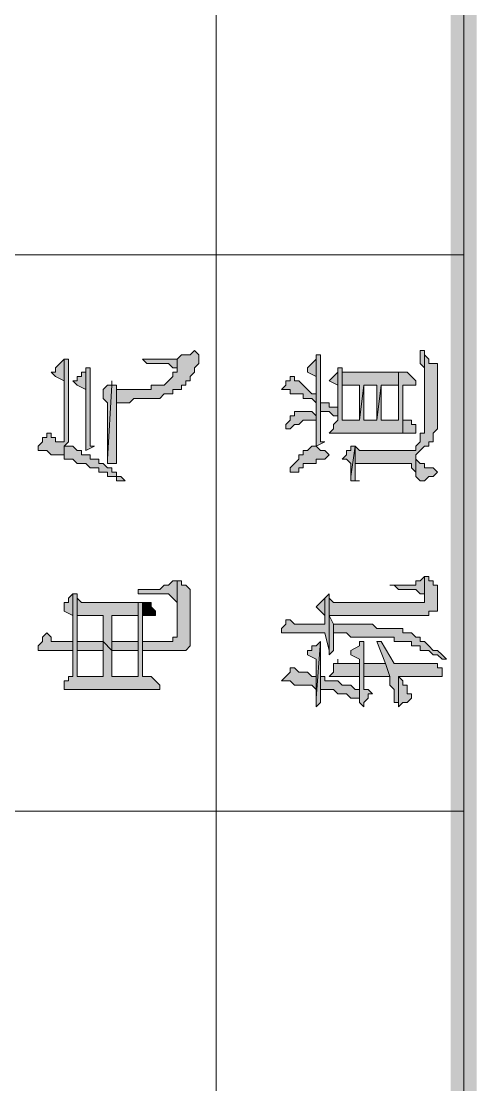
# Model space of a CAD drawing. Header units: millimetres. Extents: x 6 to 291, y 4 to 206.
# Drawn here: x 13.47 to 17.91, y 66.13 to 76.49 of the extents above; entities that cross this region are included whole.
import ezdxf

# ---------------------------------------------------------------- set-up
doc = ezdxf.new("R2010")
doc.units = ezdxf.units.MM
doc.layers.add('C00-00-00', color=7, linetype='Continuous')

msp = doc.modelspace()

# ---------------------------------------------------------------- hatches: boundary and pattern name
at = {"layer": 'C00-00-00'}
h = msp.add_hatch(color=256, dxfattribs=at)
h.dxf.hatch_style = 2
h.paths.add_polyline_path([(17.653, 8.636004), (17.907, 8.89001), (17.653, 201.083336)])
h = msp.add_hatch(color=256, dxfattribs=at)
h.dxf.hatch_style = 2
h.paths.add_polyline_path([(17.907, 8.89001), (17.653, 201.083336), (17.907, 200.787002)])
h = msp.add_hatch(color=256, dxfattribs=at)
h.dxf.hatch_style = 2
h.paths.add_polyline_path([(14.393334, 72.940331), (14.393334, 72.770998), (14.520334, 72.770998), (14.562667, 72.813331), (14.732001, 72.813331), (14.774334, 72.813331), (14.816667, 72.813331), (14.859001, 72.855665), (14.901334, 72.855665), (14.943667, 72.855665), (14.943667, 72.897998), (14.986001, 72.897998), (15.028334, 72.897998), (15.028334, 72.940331), (15.070667, 72.940331), (15.070667, 72.982665), (15.113001, 72.982665), (15.113001, 73.024998), (15.155334, 73.067331), (15.155334, 73.109665), (15.197667, 73.151998), (15.197667, 73.236665), (15.155334, 73.278998), (15.113001, 73.236665), (15.070667, 73.236665), (15.028334, 73.236665), (14.986001, 73.194331), (14.986001, 73.109665), (14.986001, 73.067331), (14.943667, 73.067331), (14.943667, 73.024998), (14.901334, 72.982665), (14.859001, 72.940331), (14.816667, 72.940331), (14.774334, 72.940331), (14.732001, 72.940331), (14.732001, 72.897998), (14.393334, 72.897998)])
h = msp.add_hatch(color=256, dxfattribs=at)
h.dxf.hatch_style = 2
h.paths.add_polyline_path([(16.721667, 72.347667), (16.721667, 72.178334), (17.272, 72.178334), (17.272, 72.136001), (17.314334, 72.093667), (17.314334, 72.263001), (17.356667, 72.305334), (17.399, 72.347667), (17.441334, 72.347667), (17.441334, 72.390001), (17.483667, 72.390001), (17.483667, 72.432334), (17.483667, 72.474667), (17.526, 72.517001), (17.526, 72.601667), (17.526, 72.644001), (17.526, 72.686334), (17.526, 73.152001), (17.483667, 73.152001), (17.441334, 73.152001), (17.441334, 73.194334), (17.399, 73.236667), (17.399, 73.279001), (17.399, 72.474667), (17.356667, 72.474667), (17.356667, 72.390001), (17.314334, 72.347667), (17.314334, 72.305334), (17.272, 72.305334), (16.764, 72.305334)])
h = msp.add_hatch(color=256, dxfattribs=at)
h.dxf.hatch_style = 2
h.paths.add_polyline_path([(17.356666, 73.279006), (17.356666, 73.151995), (17.399001, 73.109669), (17.399001, 72.728668), (17.399001, 73.279006)])
h = msp.add_hatch(color=256, dxfattribs=at)
h.dxf.hatch_style = 2
h.paths.add_polyline_path([(13.631333, 72.305341), (13.673667, 72.305341), (13.716, 72.305341), (13.758333, 72.263008), (13.800667, 72.263008), (13.843, 72.263008), (13.885333, 72.263008), (13.885333, 72.220674), (13.885333, 72.347674), (13.927667, 72.390008), (13.927667, 72.432341), (13.927667, 73.194341), (13.885333, 73.194341), (13.885333, 72.390008), (13.843, 72.390008), (13.800667, 72.390008), (13.800667, 72.432341), (13.758333, 72.432341), (13.758333, 72.474674), (13.716, 72.474674), (13.716, 72.432341), (13.673667, 72.432341), (13.673667, 72.390008), (13.631333, 72.347674)])
h = msp.add_hatch(color=256, dxfattribs=at)
h.dxf.hatch_style = 2
h.paths.add_polyline_path([(13.758333, 73.067342), (13.800667, 73.025009), (13.885333, 72.982675), (13.885333, 72.432342), (13.885333, 73.194342), (13.843, 73.152009), (13.800667, 73.109675), (13.800667, 73.067342)])
h = msp.add_hatch(color=256, dxfattribs=at)
h.dxf.hatch_style = 2
h.paths.add_polyline_path([(14.647334, 73.194337), (14.689667, 73.152004), (14.774334, 73.152004), (14.816667, 73.152004), (14.901334, 73.152004), (14.943667, 73.10967), (14.986, 73.10967), (14.986, 73.194337)])
h = msp.add_hatch(color=256, dxfattribs=at)
h.dxf.hatch_style = 2
h.paths.add_polyline_path([(16.256, 73.109669), (16.256, 73.067335), (16.340666, 73.025002), (16.340666, 72.855669), (16.340666, 73.236669), (16.340666, 73.194335), (16.298333, 73.152002)])
h = msp.add_hatch(color=256, dxfattribs=at)
h.dxf.hatch_style = 2
h.paths.add_polyline_path([(16.340666, 72.347667), (16.425333, 72.390001), (16.382999, 72.390001), (16.382999, 73.194334), (16.382999, 73.236667), (16.340666, 73.236667), (16.340666, 72.855667), (16.340666, 72.390001)])
h = msp.add_hatch(color=256, dxfattribs=at)
h.dxf.hatch_style = 2
h.paths.add_polyline_path([(13.97, 72.982674), (14.012333, 72.94034), (14.097, 72.898007), (14.097, 72.390007), (14.097, 73.109674), (14.097, 73.06734), (14.054666, 73.06734), (14.054666, 73.025007), (14.012333, 73.025007), (14.012333, 72.982674)])
h = msp.add_hatch(color=256, dxfattribs=at)
h.dxf.hatch_style = 2
h.paths.add_polyline_path([(14.097, 72.305341), (14.181666, 72.347674), (14.139333, 72.347674), (14.139333, 73.109674), (14.097, 73.109674), (14.097, 72.347674)])
h = msp.add_hatch(color=256, dxfattribs=at)
h.dxf.hatch_style = 2
h.paths.add_polyline_path([(16.467667, 72.982674), (16.552334, 72.94034), (16.552334, 72.728674), (16.552334, 73.109674), (16.552334, 73.06734), (16.510001, 73.025007)])
h = msp.add_hatch(color=256, dxfattribs=at)
h.dxf.hatch_style = 2
h.paths.add_polyline_path([(16.467667, 72.474662), (17.187334, 72.474662), (17.187334, 72.940329), (17.314334, 72.940329), (17.314334, 72.982662), (17.272001, 73.024995), (17.229667, 73.067329), (17.145001, 73.067329), (17.145001, 72.601662), (16.975667, 72.601662), (16.975667, 72.940329), (16.933334, 72.601662), (16.806334, 72.601662), (16.806334, 72.940329), (16.764001, 72.601662), (16.594667, 72.601662), (16.594667, 72.940329), (16.594667, 73.067329), (16.594667, 73.109662), (16.552334, 73.109662), (16.552334, 72.601662), (16.510001, 72.559329), (16.510001, 72.516995)])
h = msp.add_hatch(color=256, dxfattribs=at)
h.dxf.hatch_style = 2
h.paths.add_polyline_path([(16.594667, 73.067342), (16.594667, 72.940342), (16.764, 72.940342), (16.764, 72.601675), (16.806334, 72.940342), (16.933334, 72.940342), (16.933334, 72.601675), (16.975667, 72.940342), (17.145, 72.940342), (17.145, 72.601675), (17.145, 73.067342), (16.637, 73.067342)])
h = msp.add_hatch(color=256, dxfattribs=at)
h.dxf.hatch_style = 2
h.paths.add_polyline_path([(14.308667, 72.17833), (14.393334, 72.17833), (14.393334, 72.94033), (14.351001, 72.94033), (14.351001, 72.982663), (14.351001, 72.94033), (14.308667, 72.220663)])
h = msp.add_hatch(color=256, dxfattribs=at)
h.dxf.hatch_style = 2
h.paths.add_polyline_path([(16.002, 72.898005), (16.044333, 72.898005), (16.086667, 72.898005), (16.086667, 72.855672), (16.129, 72.855672), (16.171333, 72.855672), (16.213667, 72.855672), (16.213667, 72.813338), (16.256, 72.813338), (16.298333, 72.813338), (16.340667, 72.771005), (16.340667, 72.432338), (16.340667, 72.855672), (16.298333, 72.855672), (16.256, 72.898005), (16.213667, 72.940338), (16.171333, 72.982672), (16.129, 72.982672), (16.129, 73.025005), (16.086667, 73.025005), (16.086667, 72.982672), (16.044333, 72.982672), (16.044333, 72.940338)])
h = msp.add_hatch(color=256, dxfattribs=at)
h.dxf.hatch_style = 2
h.paths.add_polyline_path([(14.266333, 72.813336), (14.308666, 72.771003), (14.308666, 72.22067), (14.350999, 72.940336), (14.308666, 72.940336), (14.266333, 72.898003), (14.266333, 72.85567)])
h = msp.add_hatch(color=256, dxfattribs=at)
h.dxf.hatch_style = 2
h.paths.add_polyline_path([(17.187333, 72.474662), (17.314333, 72.474662), (17.314333, 72.516995), (17.314333, 72.559329), (17.272, 72.559329), (17.272, 72.601662), (17.187333, 72.601662), (17.187333, 72.940329)])
h = msp.add_hatch(color=256, dxfattribs=at)
h.dxf.hatch_style = 2
h.paths.add_polyline_path([(16.382999, 72.77101), (16.382999, 72.686343), (16.425333, 72.686343), (16.467666, 72.686343), (16.509999, 72.64401), (16.552333, 72.64401), (16.552333, 72.601677), (16.552333, 72.728677), (16.509999, 72.728677), (16.467666, 72.728677), (16.467666, 72.77101), (16.425333, 72.77101)])
h = msp.add_hatch(color=256, dxfattribs=at)
h.dxf.hatch_style = 2
h.paths.add_polyline_path([(16.044333, 72.517004), (16.086666, 72.517004), (16.129, 72.559338), (16.171333, 72.559338), (16.213666, 72.601671), (16.256, 72.601671), (16.298333, 72.601671), (16.340666, 72.601671), (16.340666, 72.644004), (16.298333, 72.686338), (16.256, 72.686338), (16.171333, 72.686338), (16.129, 72.686338), (16.129, 72.644004), (16.086666, 72.644004), (16.086666, 72.601671), (16.044333, 72.559338)])
h = msp.add_hatch(color=256, dxfattribs=at)
h.dxf.hatch_style = 2
h.paths.add_polyline_path([(13.885333, 72.220672), (13.927667, 72.220672), (13.97, 72.220672), (14.012333, 72.178339), (14.054667, 72.178339), (14.097, 72.178339), (14.139333, 72.136006), (14.181667, 72.136006), (14.224, 72.136006), (14.224, 72.093672), (14.266333, 72.093672), (14.308667, 72.093672), (14.308667, 72.051339), (14.351, 72.051339), (14.393333, 72.051339), (14.393333, 72.009006), (14.435667, 72.009006), (14.478, 72.009006), (14.435667, 72.051339), (14.393333, 72.051339), (14.393333, 72.093672), (14.351, 72.093672), (14.351, 72.136006), (14.308667, 72.136006), (14.266333, 72.178339), (14.224, 72.178339), (14.224, 72.220672), (14.181667, 72.220672), (14.139333, 72.220672), (14.139333, 72.263006), (14.097, 72.263006), (14.054667, 72.263006), (14.054667, 72.305339), (14.012333, 72.305339), (13.97, 72.347672), (13.927667, 72.347672), (13.885333, 72.347672)])
h = msp.add_hatch(color=256, dxfattribs=at)
h.dxf.hatch_style = 2
h.paths.add_polyline_path([(16.086666, 72.093661), (16.129, 72.093661), (16.171333, 72.093661), (16.171333, 72.135995), (16.213666, 72.135995), (16.213666, 72.178328), (16.256, 72.178328), (16.298333, 72.178328), (16.340666, 72.178328), (16.340666, 72.220661), (16.383, 72.220661), (16.425333, 72.220661), (16.467666, 72.262995), (16.425333, 72.305328), (16.383, 72.305328), (16.340666, 72.347661), (16.298333, 72.347661), (16.256, 72.305328), (16.213666, 72.305328), (16.213666, 72.262995), (16.171333, 72.262995), (16.171333, 72.220661), (16.129, 72.178328), (16.086666, 72.135995)])
h = msp.add_hatch(color=256, dxfattribs=at)
h.dxf.hatch_style = 2
h.paths.add_polyline_path([(16.594667, 72.220672), (16.637, 72.220672), (16.679334, 72.178339), (16.679334, 72.051339), (16.721667, 72.347672), (16.679334, 72.347672), (16.679334, 72.305339), (16.637, 72.305339), (16.637, 72.263006)])
h = msp.add_hatch(color=256, dxfattribs=at)
h.dxf.hatch_style = 2
h.paths.add_polyline_path([(16.679334, 72.009009), (16.764, 72.009009), (16.721667, 72.009009), (16.721667, 72.051342), (16.721667, 72.347675), (16.679334, 72.051342)])
h = msp.add_hatch(color=256, dxfattribs=at)
h.dxf.hatch_style = 2
h.paths.add_polyline_path([(17.314334, 72.093661), (17.314334, 72.051328), (17.356667, 72.008995), (17.399001, 72.008995), (17.441334, 72.051328), (17.483667, 72.051328), (17.526001, 72.093661), (17.483667, 72.135995), (17.441334, 72.135995), (17.399001, 72.135995), (17.399001, 72.178328), (17.356667, 72.178328), (17.314334, 72.220661)])
h = msp.add_hatch(color=256, dxfattribs=at)
h.dxf.hatch_style = 2
h.paths.add_polyline_path([(14.605, 70.950675), (14.605, 70.908342), (14.689667, 70.908342), (14.816667, 70.908342), (14.859, 70.908342), (14.901334, 70.908342), (14.943667, 70.866009), (14.986, 70.823675), (14.986, 70.696675), (14.986, 71.035342), (14.943667, 71.035342), (14.901334, 70.993009), (14.859, 70.993009), (14.816667, 70.950675)])
h = msp.add_hatch(color=256, dxfattribs=at)
h.dxf.hatch_style = 2
h.paths.add_polyline_path([(14.647334, 70.442664), (14.647334, 70.357997), (14.901334, 70.357997), (14.986, 70.357997), (15.028334, 70.357997), (15.070667, 70.357997), (15.113, 70.400331), (15.113, 70.484997), (15.113, 70.527331), (15.113, 70.781331), (15.113, 70.823664), (15.113, 70.908331), (15.113, 70.950664), (15.070667, 70.992997), (15.028334, 70.992997), (15.028334, 71.035331), (14.986, 71.035331), (14.986, 70.484997), (14.943667, 70.484997), (14.943667, 70.442664)])
h = msp.add_hatch(color=256, dxfattribs=at)
h.dxf.hatch_style = 2
h.paths.add_polyline_path([(16.467667, 70.866007), (16.467667, 70.696674), (17.399001, 70.696674), (17.441334, 70.696674), (17.441334, 70.739007), (17.483667, 70.739007), (17.526001, 70.739007), (17.526001, 70.993007), (17.483667, 70.993007), (17.483667, 71.03534), (17.441334, 71.03534), (17.441334, 71.077674), (17.399001, 71.077674), (17.399001, 70.866007), (17.399001, 70.823674), (17.356667, 70.823674), (17.314334, 70.823674), (16.510001, 70.823674)])
h = msp.add_hatch(color=256, dxfattribs=at)
h.dxf.hatch_style = 2
h.paths.add_polyline_path([(17.060334, 70.993002), (17.102667, 70.993002), (17.145001, 70.950669), (17.272001, 70.950669), (17.314334, 70.950669), (17.356667, 70.908335), (17.399001, 70.908335), (17.399001, 70.866002), (17.399001, 71.077669), (17.356667, 71.035335), (17.314334, 71.035335), (17.314334, 70.993002), (17.102667, 70.993002)])
h = msp.add_hatch(color=256, dxfattribs=at)
h.dxf.hatch_style = 2
h.paths.add_polyline_path([(13.885333, 70.738996), (13.97, 70.696663), (13.97, 70.442663), (13.97, 70.908329), (13.927667, 70.865996), (13.927667, 70.823663), (13.885333, 70.823663), (13.885333, 70.781329)])
h = msp.add_hatch(color=256, dxfattribs=at)
h.dxf.hatch_style = 2
h.paths.add_polyline_path([(13.885333, 69.976995), (14.732, 69.976995), (14.774333, 69.976995), (14.816667, 69.976995), (14.816667, 70.019328), (14.774333, 70.061661), (14.732, 70.103995), (14.647333, 70.103995), (14.647333, 70.357995), (14.647333, 70.823661), (14.605, 70.823661), (14.605, 70.103995), (14.351, 70.103995), (14.351, 70.357995), (14.266333, 70.442661), (14.266333, 70.103995), (14.012333, 70.103995), (14.012333, 70.865995), (14.012333, 70.908328), (13.97, 70.908328), (13.97, 70.442661), (13.97, 70.103995), (13.927667, 70.103995), (13.927667, 70.061661), (13.885333, 70.061661), (13.885333, 70.019328)])
h = msp.add_hatch(color=256, dxfattribs=at)
h.dxf.hatch_style = 2
h.paths.add_polyline_path([(16.002, 70.527333), (16.425333, 70.527333), (16.467667, 70.357999), (16.467667, 70.865999), (16.467667, 70.908333), (16.425333, 70.865999), (16.425333, 70.611999), (16.383, 70.611999), (16.298333, 70.611999), (16.256, 70.611999), (16.129, 70.611999), (16.086667, 70.654333), (16.044333, 70.654333), (16.044333, 70.611999), (16.002, 70.569666)])
h = msp.add_hatch(color=256, dxfattribs=at)
h.dxf.hatch_style = 2
h.paths.add_polyline_path([(14.012333, 70.866007), (14.012333, 70.696674), (14.266333, 70.696674), (14.266333, 70.442674), (14.351, 70.358007), (14.351, 70.696674), (14.605, 70.696674), (14.605, 70.104007), (14.605, 70.823674), (14.054666, 70.823674)])
h = msp.add_hatch(color=256, dxfattribs=at)
h.dxf.hatch_style = 2
h.paths.add_polyline_path([(14.647334, 70.823665), (14.647334, 70.696665), (14.732, 70.696665), (14.774334, 70.696665), (14.774334, 70.738998), (14.732, 70.781331), (14.732, 70.823665), (14.689667, 70.823665)])
h = msp.add_hatch(color=256, dxfattribs=at)
h.dxf.hatch_style = 2
h.paths.add_polyline_path([(16.340666, 70.781338), (16.382999, 70.739005), (16.425333, 70.696672), (16.425333, 70.612005), (16.425333, 70.866005), (16.382999, 70.823672)])
h = msp.add_hatch(color=256, dxfattribs=at)
h.dxf.hatch_style = 2
h.paths.add_polyline_path([(16.467667, 70.315669), (16.510001, 70.358002), (16.510001, 70.527336), (16.510001, 70.612002), (16.467667, 70.696669), (16.467667, 70.866002), (16.467667, 70.358002)])
h = msp.add_hatch(color=256, dxfattribs=at)
h.dxf.hatch_style = 2
h.paths.add_polyline_path([(14.351001, 70.357995), (14.605, 70.357995), (14.605, 70.442664), (14.351001, 70.442664), (14.351001, 70.69667)])
h = msp.add_hatch(color=256, dxfattribs=at)
h.dxf.hatch_style = 2
h.paths.add_polyline_path([(16.510001, 70.612001), (16.510001, 70.527334), (16.637001, 70.527334), (16.679334, 70.485001), (16.933334, 70.485001), (16.975667, 70.485001), (17.102667, 70.485001), (17.102667, 70.442668), (17.187334, 70.442668), (17.229667, 70.442668), (17.272001, 70.442668), (17.272001, 70.400334), (17.314334, 70.400334), (17.356667, 70.400334), (17.356667, 70.358001), (17.399001, 70.358001), (17.441334, 70.358001), (17.483667, 70.315668), (17.526001, 70.315668), (17.568334, 70.273334), (17.610667, 70.273334), (17.568334, 70.315668), (17.526001, 70.358001), (17.483667, 70.358001), (17.441334, 70.400334), (17.399001, 70.442668), (17.356667, 70.442668), (17.356667, 70.485001), (17.314334, 70.485001), (17.272001, 70.527334), (17.229667, 70.527334), (17.187334, 70.527334), (17.187334, 70.569668), (17.102667, 70.569668), (17.060334, 70.569668), (16.933334, 70.569668), (16.891001, 70.612001), (16.594667, 70.612001), (16.552334, 70.612001)])
h = msp.add_hatch(color=256, dxfattribs=at)
h.dxf.hatch_style = 2
h.paths.add_polyline_path([(13.631333, 70.357995), (13.97, 70.357995), (13.97, 70.146329), (13.97, 70.442662), (13.758333, 70.442662), (13.758333, 70.484995), (13.716, 70.527329), (13.673667, 70.484995), (13.673667, 70.442662), (13.631333, 70.400329)])
h = msp.add_hatch(color=256, dxfattribs=at)
h.dxf.hatch_style = 2
h.paths.add_polyline_path([(14.012333, 70.442664), (14.012333, 70.357995), (14.266333, 70.357995), (14.266333, 70.104006), (14.266333, 70.442664)])
h = msp.add_hatch(color=256, dxfattribs=at)
h.dxf.hatch_style = 2
h.paths.add_polyline_path([(16.256, 70.357995), (16.256, 70.315662), (16.340666, 70.273329), (16.340666, 69.892329), (16.383, 70.442662), (16.340666, 70.400329), (16.298333, 70.400329), (16.298333, 70.357995)])
h = msp.add_hatch(color=256, dxfattribs=at)
h.dxf.hatch_style = 2
h.paths.add_polyline_path([(16.340666, 69.807674), (16.382999, 69.850007), (16.382999, 70.40034), (16.382999, 70.442674), (16.340666, 69.89234), (16.340666, 69.850007)])
h = msp.add_hatch(color=256, dxfattribs=at)
h.dxf.hatch_style = 2
h.paths.add_polyline_path([(16.679334, 70.315669), (16.764, 70.273336), (16.764, 70.231002), (16.764, 69.850002), (16.806334, 69.807669), (16.806334, 69.850002), (16.848667, 69.892336), (16.848667, 69.934669), (16.891, 69.934669), (16.848667, 69.977002), (16.806334, 69.977002), (16.806334, 70.400336), (16.806334, 70.442669), (16.764, 70.442669), (16.764, 70.400336), (16.679334, 70.358002)])
h = msp.add_hatch(color=256, dxfattribs=at)
h.dxf.hatch_style = 2
h.paths.add_polyline_path([(16.933333, 70.442664), (17.018, 70.230997), (17.060333, 70.103997), (17.060333, 70.061664), (17.060333, 70.019331), (17.102667, 69.976997), (17.102667, 69.934664), (17.102667, 69.892331), (17.102667, 69.849997), (17.145, 69.849997), (17.145, 69.807664), (17.145, 70.103997), (17.568333, 70.103997), (17.568333, 70.146331), (17.568333, 70.188664), (17.526, 70.188664), (17.526, 70.230997), (17.102667, 70.230997), (16.975667, 70.442664)])
h = msp.add_hatch(color=256, dxfattribs=at)
h.dxf.hatch_style = 2
h.paths.add_polyline_path([(16.467667, 70.104006), (16.764001, 70.104006), (16.764001, 69.977006), (16.764001, 70.231006), (16.594667, 70.231006), (16.552334, 70.231006), (16.552334, 70.273339), (16.552334, 70.231006), (16.510001, 70.231006), (16.510001, 70.188672), (16.510001, 70.146339)])
h = msp.add_hatch(color=256, dxfattribs=at)
h.dxf.hatch_style = 2
h.paths.add_polyline_path([(16.002, 70.061663), (16.086667, 70.061663), (16.129, 70.01933), (16.213667, 70.01933), (16.298333, 70.01933), (16.340667, 69.976997), (16.340667, 70.103997), (16.298333, 70.103997), (16.256, 70.14633), (16.213667, 70.14633), (16.171333, 70.14633), (16.129, 70.188663), (16.086667, 70.188663), (16.086667, 70.14633), (16.044333, 70.103997)])
h = msp.add_hatch(color=256, dxfattribs=at)
h.dxf.hatch_style = 2
h.paths.add_polyline_path([(16.382999, 70.104006), (16.382999, 69.977006), (16.425333, 69.977006), (16.509999, 69.977006), (16.552333, 69.934672), (16.594666, 69.934672), (16.636999, 69.934672), (16.679333, 69.892339), (16.721666, 69.892339), (16.763999, 69.892339), (16.763999, 69.850006), (16.763999, 70.231006), (16.763999, 69.977006), (16.721666, 69.977006), (16.679333, 70.019339), (16.636999, 70.019339), (16.594666, 70.019339), (16.552333, 70.061672), (16.509999, 70.061672), (16.467666, 70.061672), (16.425333, 70.061672), (16.425333, 70.104006)])
h = msp.add_hatch(color=256, dxfattribs=at)
h.dxf.hatch_style = 2
h.paths.add_polyline_path([(16.806333, 70.231001), (16.806333, 70.104006), (17.060334, 70.104006), (17.018, 70.231001)])
h = msp.add_hatch(color=256, dxfattribs=at)
h.dxf.hatch_style = 2
h.paths.add_polyline_path([(17.145001, 69.807674), (17.187334, 69.850007), (17.229667, 69.850007), (17.272001, 69.89234), (17.272001, 69.934674), (17.229667, 69.934674), (17.229667, 69.977007), (17.229667, 70.01934), (17.187334, 70.01934), (17.187334, 70.061674), (17.145001, 70.104007)])

# ---------------------------------------------------------------- linework, layer by layer
at = {"layer": 'C00-00-00', "lineweight": 15}
for points in [[(17.779999, 141.859001), (17.779999, 8.762999)], [(15.367001, 48.810328), (15.367001, 128.820334)], [(17.779999, 68.791666), (10.583333, 68.791666), (10.583333, 88.815339)], [(17.779999, 74.210328), (10.583333, 74.210328)], [(17.779999, 68.791666), (10.583333, 68.791666)]]:
    msp.add_lwpolyline(points, dxfattribs=at)
at = {"layer": 'C00-00-00', "lineweight": 13}
for points in [[(14.393334, 72.940331), (14.393334, 72.770998), (14.520334, 72.770998), (14.562667, 72.813331), (14.732001, 72.813331), (14.774334, 72.813331), (14.816667, 72.813331), (14.859001, 72.855665), (14.901334, 72.855665), (14.943667, 72.855665), (14.943667, 72.897998), (14.986001, 72.897998), (15.028334, 72.897998), (15.028334, 72.940331), (15.070667, 72.940331), (15.070667, 72.982665), (15.113001, 72.982665), (15.113001, 73.024998), (15.155334, 73.067331), (15.155334, 73.109665), (15.197667, 73.151998), (15.197667, 73.236665), (15.155334, 73.278998), (15.113001, 73.236665), (15.070667, 73.236665), (15.028334, 73.236665), (14.986001, 73.194331), (14.986001, 73.109665), (14.986001, 73.067331), (14.943667, 73.067331), (14.943667, 73.024998), (14.901334, 72.982665), (14.859001, 72.940331), (14.816667, 72.940331), (14.774334, 72.940331), (14.732001, 72.940331), (14.732001, 72.897998), (14.393334, 72.897998)], [(16.721667, 72.347667), (16.721667, 72.178334), (17.272, 72.178334), (17.272, 72.136001), (17.314334, 72.093667), (17.314334, 72.263001), (17.356667, 72.305334), (17.399, 72.347667), (17.441334, 72.347667), (17.441334, 72.390001), (17.483667, 72.390001), (17.483667, 72.432334), (17.483667, 72.474667), (17.526, 72.517001), (17.526, 72.601667), (17.526, 72.644001), (17.526, 72.686334), (17.526, 73.152001), (17.483667, 73.152001), (17.441334, 73.152001), (17.441334, 73.194334), (17.399, 73.236667), (17.399, 73.279001), (17.399, 72.474667), (17.356667, 72.474667), (17.356667, 72.390001), (17.314334, 72.347667), (17.314334, 72.305334), (17.272, 72.305334), (16.764, 72.305334)], [(17.356666, 73.279006), (17.356666, 73.151995), (17.399001, 73.109669), (17.399001, 72.728668), (17.399001, 73.279006)], [(13.631333, 72.305341), (13.673667, 72.305341), (13.716, 72.305341), (13.758333, 72.263008), (13.800667, 72.263008), (13.843, 72.263008), (13.885333, 72.263008), (13.885333, 72.220674), (13.885333, 72.347674), (13.927667, 72.390008), (13.927667, 72.432341), (13.927667, 73.194341), (13.885333, 73.194341), (13.885333, 72.390008), (13.843, 72.390008), (13.800667, 72.390008), (13.800667, 72.432341), (13.758333, 72.432341), (13.758333, 72.474674), (13.716, 72.474674), (13.716, 72.432341), (13.673667, 72.432341), (13.673667, 72.390008), (13.631333, 72.347674)], [(13.758333, 73.067342), (13.800667, 73.025009), (13.885333, 72.982675), (13.885333, 72.432342), (13.885333, 73.194342), (13.843, 73.152009), (13.800667, 73.109675), (13.800667, 73.067342)], [(14.647334, 73.194337), (14.689667, 73.152004), (14.774334, 73.152004), (14.816667, 73.152004), (14.901334, 73.152004), (14.943667, 73.10967), (14.986, 73.10967), (14.986, 73.194337)], [(16.256, 73.109669), (16.256, 73.067335), (16.340666, 73.025002), (16.340666, 72.855669), (16.340666, 73.236669), (16.340666, 73.194335), (16.298333, 73.152002)], [(16.340666, 72.347667), (16.425333, 72.390001), (16.382999, 72.390001), (16.382999, 73.194334), (16.382999, 73.236667), (16.340666, 73.236667), (16.340666, 72.855667), (16.340666, 72.390001)], [(13.97, 72.982674), (14.012333, 72.94034), (14.097, 72.898007), (14.097, 72.390007), (14.097, 73.109674), (14.097, 73.06734), (14.054666, 73.06734), (14.054666, 73.025007), (14.012333, 73.025007), (14.012333, 72.982674)], [(14.097, 72.305341), (14.181666, 72.347674), (14.139333, 72.347674), (14.139333, 73.109674), (14.097, 73.109674), (14.097, 72.347674)], [(16.467667, 72.982674), (16.552334, 72.94034), (16.552334, 72.728674), (16.552334, 73.109674), (16.552334, 73.06734), (16.510001, 73.025007)], [(16.467667, 72.474662), (17.187334, 72.474662), (17.187334, 72.940329), (17.314334, 72.940329), (17.314334, 72.982662), (17.272001, 73.024995), (17.229667, 73.067329), (17.145001, 73.067329), (17.145001, 72.601662), (16.975667, 72.601662), (16.975667, 72.940329), (16.933334, 72.601662), (16.806334, 72.601662), (16.806334, 72.940329), (16.764001, 72.601662), (16.594667, 72.601662), (16.594667, 72.940329), (16.594667, 73.067329), (16.594667, 73.109662), (16.552334, 73.109662), (16.552334, 72.601662), (16.510001, 72.559329), (16.510001, 72.516995)], [(16.594667, 73.067342), (16.594667, 72.940342), (16.764, 72.940342), (16.764, 72.601675), (16.806334, 72.940342), (16.933334, 72.940342), (16.933334, 72.601675), (16.975667, 72.940342), (17.145, 72.940342), (17.145, 72.601675), (17.145, 73.067342), (16.637, 73.067342)], [(14.308667, 72.17833), (14.393334, 72.17833), (14.393334, 72.94033), (14.351001, 72.94033), (14.351001, 72.982663), (14.351001, 72.94033), (14.308667, 72.220663)], [(16.002, 72.898005), (16.044333, 72.898005), (16.086667, 72.898005), (16.086667, 72.855672), (16.129, 72.855672), (16.171333, 72.855672), (16.213667, 72.855672), (16.213667, 72.813338), (16.256, 72.813338), (16.298333, 72.813338), (16.340667, 72.771005), (16.340667, 72.432338), (16.340667, 72.855672), (16.298333, 72.855672), (16.256, 72.898005), (16.213667, 72.940338), (16.171333, 72.982672), (16.129, 72.982672), (16.129, 73.025005), (16.086667, 73.025005), (16.086667, 72.982672), (16.044333, 72.982672), (16.044333, 72.940338)], [(14.266333, 72.813336), (14.308666, 72.771003), (14.308666, 72.22067), (14.350999, 72.940336), (14.308666, 72.940336), (14.266333, 72.898003), (14.266333, 72.85567)], [(17.187333, 72.474662), (17.314333, 72.474662), (17.314333, 72.516995), (17.314333, 72.559329), (17.272, 72.559329), (17.272, 72.601662), (17.187333, 72.601662), (17.187333, 72.940329)], [(16.382999, 72.77101), (16.382999, 72.686343), (16.425333, 72.686343), (16.467666, 72.686343), (16.509999, 72.64401), (16.552333, 72.64401), (16.552333, 72.601677), (16.552333, 72.728677), (16.509999, 72.728677), (16.467666, 72.728677), (16.467666, 72.77101), (16.425333, 72.77101)], [(16.044333, 72.517004), (16.086666, 72.517004), (16.129, 72.559338), (16.171333, 72.559338), (16.213666, 72.601671), (16.256, 72.601671), (16.298333, 72.601671), (16.340666, 72.601671), (16.340666, 72.644004), (16.298333, 72.686338), (16.256, 72.686338), (16.171333, 72.686338), (16.129, 72.686338), (16.129, 72.644004), (16.086666, 72.644004), (16.086666, 72.601671), (16.044333, 72.559338)], [(13.885333, 72.220672), (13.927667, 72.220672), (13.97, 72.220672), (14.012333, 72.178339), (14.054667, 72.178339), (14.097, 72.178339), (14.139333, 72.136006), (14.181667, 72.136006), (14.224, 72.136006), (14.224, 72.093672), (14.266333, 72.093672), (14.308667, 72.093672), (14.308667, 72.051339), (14.351, 72.051339), (14.393333, 72.051339), (14.393333, 72.009006), (14.435667, 72.009006), (14.478, 72.009006), (14.435667, 72.051339), (14.393333, 72.051339), (14.393333, 72.093672), (14.351, 72.093672), (14.351, 72.136006), (14.308667, 72.136006), (14.266333, 72.178339), (14.224, 72.178339), (14.224, 72.220672), (14.181667, 72.220672), (14.139333, 72.220672), (14.139333, 72.263006), (14.097, 72.263006), (14.054667, 72.263006), (14.054667, 72.305339), (14.012333, 72.305339), (13.97, 72.347672), (13.927667, 72.347672), (13.885333, 72.347672)], [(16.086666, 72.093661), (16.129, 72.093661), (16.171333, 72.093661), (16.171333, 72.135995), (16.213666, 72.135995), (16.213666, 72.178328), (16.256, 72.178328), (16.298333, 72.178328), (16.340666, 72.178328), (16.340666, 72.220661), (16.383, 72.220661), (16.425333, 72.220661), (16.467666, 72.262995), (16.425333, 72.305328), (16.383, 72.305328), (16.340666, 72.347661), (16.298333, 72.347661), (16.256, 72.305328), (16.213666, 72.305328), (16.213666, 72.262995), (16.171333, 72.262995), (16.171333, 72.220661), (16.129, 72.178328), (16.086666, 72.135995)], [(16.594667, 72.220672), (16.637, 72.220672), (16.679334, 72.178339), (16.679334, 72.051339), (16.721667, 72.347672), (16.679334, 72.347672), (16.679334, 72.305339), (16.637, 72.305339), (16.637, 72.263006)], [(16.679334, 72.009009), (16.764, 72.009009), (16.721667, 72.009009), (16.721667, 72.051342), (16.721667, 72.347675), (16.679334, 72.051342)], [(17.314334, 72.093661), (17.314334, 72.051328), (17.356667, 72.008995), (17.399001, 72.008995), (17.441334, 72.051328), (17.483667, 72.051328), (17.526001, 72.093661), (17.483667, 72.135995), (17.441334, 72.135995), (17.399001, 72.135995), (17.399001, 72.178328), (17.356667, 72.178328), (17.314334, 72.220661)], [(14.605, 70.950675), (14.605, 70.908342), (14.689667, 70.908342), (14.816667, 70.908342), (14.859, 70.908342), (14.901334, 70.908342), (14.943667, 70.866009), (14.986, 70.823675), (14.986, 70.696675), (14.986, 71.035342), (14.943667, 71.035342), (14.901334, 70.993009), (14.859, 70.993009), (14.816667, 70.950675)], [(14.647334, 70.442664), (14.647334, 70.357997), (14.901334, 70.357997), (14.986, 70.357997), (15.028334, 70.357997), (15.070667, 70.357997), (15.113, 70.400331), (15.113, 70.484997), (15.113, 70.527331), (15.113, 70.781331), (15.113, 70.823664), (15.113, 70.908331), (15.113, 70.950664), (15.070667, 70.992997), (15.028334, 70.992997), (15.028334, 71.035331), (14.986, 71.035331), (14.986, 70.484997), (14.943667, 70.484997), (14.943667, 70.442664)], [(16.467667, 70.866007), (16.467667, 70.696674), (17.399001, 70.696674), (17.441334, 70.696674), (17.441334, 70.739007), (17.483667, 70.739007), (17.526001, 70.739007), (17.526001, 70.993007), (17.483667, 70.993007), (17.483667, 71.03534), (17.441334, 71.03534), (17.441334, 71.077674), (17.399001, 71.077674), (17.399001, 70.866007), (17.399001, 70.823674), (17.356667, 70.823674), (17.314334, 70.823674), (16.510001, 70.823674)], [(17.060334, 70.993002), (17.102667, 70.993002), (17.145001, 70.950669), (17.272001, 70.950669), (17.314334, 70.950669), (17.356667, 70.908335), (17.399001, 70.908335), (17.399001, 70.866002), (17.399001, 71.077669), (17.356667, 71.035335), (17.314334, 71.035335), (17.314334, 70.993002), (17.102667, 70.993002)], [(13.885333, 70.738996), (13.97, 70.696663), (13.97, 70.442663), (13.97, 70.908329), (13.927667, 70.865996), (13.927667, 70.823663), (13.885333, 70.823663), (13.885333, 70.781329)], [(13.885333, 69.976995), (14.732, 69.976995), (14.774333, 69.976995), (14.816667, 69.976995), (14.816667, 70.019328), (14.774333, 70.061661), (14.732, 70.103995), (14.647333, 70.103995), (14.647333, 70.357995), (14.647333, 70.823661), (14.605, 70.823661), (14.605, 70.103995), (14.351, 70.103995), (14.351, 70.357995), (14.266333, 70.442661), (14.266333, 70.103995), (14.012333, 70.103995), (14.012333, 70.865995), (14.012333, 70.908328), (13.97, 70.908328), (13.97, 70.442661), (13.97, 70.103995), (13.927667, 70.103995), (13.927667, 70.061661), (13.885333, 70.061661), (13.885333, 70.019328)], [(16.002, 70.527333), (16.425333, 70.527333), (16.467667, 70.357999), (16.467667, 70.865999), (16.467667, 70.908333), (16.425333, 70.865999), (16.425333, 70.611999), (16.383, 70.611999), (16.298333, 70.611999), (16.256, 70.611999), (16.129, 70.611999), (16.086667, 70.654333), (16.044333, 70.654333), (16.044333, 70.611999), (16.002, 70.569666)], [(14.012333, 70.866007), (14.012333, 70.696674), (14.266333, 70.696674), (14.266333, 70.442674), (14.351, 70.358007), (14.351, 70.696674), (14.605, 70.696674), (14.605, 70.104007), (14.605, 70.823674), (14.054666, 70.823674)], [(14.647334, 70.823665), (14.647334, 70.696665), (14.732, 70.696665), (14.774334, 70.696665), (14.774334, 70.738998), (14.732, 70.781331), (14.732, 70.823665), (14.689667, 70.823665)], [(16.340666, 70.781338), (16.382999, 70.739005), (16.425333, 70.696672), (16.425333, 70.612005), (16.425333, 70.866005), (16.382999, 70.823672)], [(16.467667, 70.315669), (16.510001, 70.358002), (16.510001, 70.527336), (16.510001, 70.612002), (16.467667, 70.696669), (16.467667, 70.866002), (16.467667, 70.358002)], [(14.351001, 70.357995), (14.605, 70.357995), (14.605, 70.442664), (14.351001, 70.442664), (14.351001, 70.69667)], [(16.510001, 70.612001), (16.510001, 70.527334), (16.637001, 70.527334), (16.679334, 70.485001), (16.933334, 70.485001), (16.975667, 70.485001), (17.102667, 70.485001), (17.102667, 70.442668), (17.187334, 70.442668), (17.229667, 70.442668), (17.272001, 70.442668), (17.272001, 70.400334), (17.314334, 70.400334), (17.356667, 70.400334), (17.356667, 70.358001), (17.399001, 70.358001), (17.441334, 70.358001), (17.483667, 70.315668), (17.526001, 70.315668), (17.568334, 70.273334), (17.610667, 70.273334), (17.568334, 70.315668), (17.526001, 70.358001), (17.483667, 70.358001), (17.441334, 70.400334), (17.399001, 70.442668), (17.356667, 70.442668), (17.356667, 70.485001), (17.314334, 70.485001), (17.272001, 70.527334), (17.229667, 70.527334), (17.187334, 70.527334), (17.187334, 70.569668), (17.102667, 70.569668), (17.060334, 70.569668), (16.933334, 70.569668), (16.891001, 70.612001), (16.594667, 70.612001), (16.552334, 70.612001)], [(13.631333, 70.357995), (13.97, 70.357995), (13.97, 70.146329), (13.97, 70.442662), (13.758333, 70.442662), (13.758333, 70.484995), (13.716, 70.527329), (13.673667, 70.484995), (13.673667, 70.442662), (13.631333, 70.400329)], [(14.012333, 70.442664), (14.012333, 70.357995), (14.266333, 70.357995), (14.266333, 70.104006), (14.266333, 70.442664)], [(16.256, 70.357995), (16.256, 70.315662), (16.340666, 70.273329), (16.340666, 69.892329), (16.383, 70.442662), (16.340666, 70.400329), (16.298333, 70.400329), (16.298333, 70.357995)], [(16.340666, 69.807674), (16.382999, 69.850007), (16.382999, 70.40034), (16.382999, 70.442674), (16.340666, 69.89234), (16.340666, 69.850007)], [(16.679334, 70.315669), (16.764, 70.273336), (16.764, 70.231002), (16.764, 69.850002), (16.806334, 69.807669), (16.806334, 69.850002), (16.848667, 69.892336), (16.848667, 69.934669), (16.891, 69.934669), (16.848667, 69.977002), (16.806334, 69.977002), (16.806334, 70.400336), (16.806334, 70.442669), (16.764, 70.442669), (16.764, 70.400336), (16.679334, 70.358002)], [(16.933333, 70.442664), (17.018, 70.230997), (17.060333, 70.103997), (17.060333, 70.061664), (17.060333, 70.019331), (17.102667, 69.976997), (17.102667, 69.934664), (17.102667, 69.892331), (17.102667, 69.849997), (17.145, 69.849997), (17.145, 69.807664), (17.145, 70.103997), (17.568333, 70.103997), (17.568333, 70.146331), (17.568333, 70.188664), (17.526, 70.188664), (17.526, 70.230997), (17.102667, 70.230997), (16.975667, 70.442664)], [(16.467667, 70.104006), (16.764001, 70.104006), (16.764001, 69.977006), (16.764001, 70.231006), (16.594667, 70.231006), (16.552334, 70.231006), (16.552334, 70.273339), (16.552334, 70.231006), (16.510001, 70.231006), (16.510001, 70.188672), (16.510001, 70.146339)], [(16.002, 70.061663), (16.086667, 70.061663), (16.129, 70.01933), (16.213667, 70.01933), (16.298333, 70.01933), (16.340667, 69.976997), (16.340667, 70.103997), (16.298333, 70.103997), (16.256, 70.14633), (16.213667, 70.14633), (16.171333, 70.14633), (16.129, 70.188663), (16.086667, 70.188663), (16.086667, 70.14633), (16.044333, 70.103997)], [(16.382999, 70.104006), (16.382999, 69.977006), (16.425333, 69.977006), (16.509999, 69.977006), (16.552333, 69.934672), (16.594666, 69.934672), (16.636999, 69.934672), (16.679333, 69.892339), (16.721666, 69.892339), (16.763999, 69.892339), (16.763999, 69.850006), (16.763999, 70.231006), (16.763999, 69.977006), (16.721666, 69.977006), (16.679333, 70.019339), (16.636999, 70.019339), (16.594666, 70.019339), (16.552333, 70.061672), (16.509999, 70.061672), (16.467666, 70.061672), (16.425333, 70.061672), (16.425333, 70.104006)], [(16.806333, 70.231001), (16.806333, 70.104006), (17.060334, 70.104006), (17.018, 70.231001)], [(17.145001, 69.807674), (17.187334, 69.850007), (17.229667, 69.850007), (17.272001, 69.89234), (17.272001, 69.934674), (17.229667, 69.934674), (17.229667, 69.977007), (17.229667, 70.01934), (17.187334, 70.01934), (17.187334, 70.061674), (17.145001, 70.104007)]]:
    msp.add_lwpolyline(points, close=True, dxfattribs=at)

doc.saveas('drawing.dxf')
